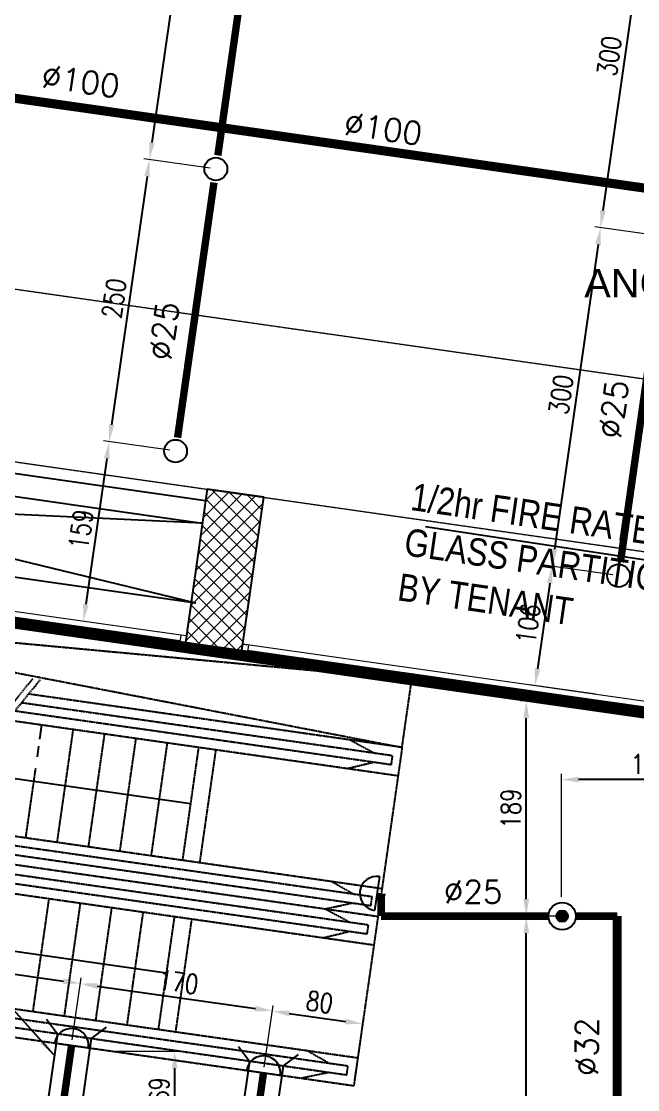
# Model space of a CAD drawing. Header units: inches. Extents: x 1355305 to 1448369, y 326920 to 386626.
# Drawn here: x 1386167 to 1391571, y 356583 to 365953 of the extents above; entities that cross this region are included whole.
import ezdxf
from ezdxf.enums import TextEntityAlignment as Align

# ---------------------------------------------------------------- set-up
doc = ezdxf.new("R2010")
doc.units = ezdxf.units.IN
doc.header["$MEASUREMENT"] = 0
for name, pattern in [('DASHED', [19.05, 12.7, -6.35]), ('DASHED2', [9.525, 6.35, -3.175]), ('HIDDEN', [9.525, 6.35, -3.175]), ('PHANTOM21', [1.25, 0.625, -0.125, 0.125, -0.125, 0.125, -0.125])]:
    doc.linetypes.add(name, pattern=pattern)
for name, color, linetype, lineweight in [('A-DOOR', 10, 'Continuous', 15), ('A-GLASS', 4, 'Continuous', 5), ('A-HATCH CONCRETE', 254, 'Continuous', 5), ('A-LEASING LINE', 7, 'DASHED2', 9), ('escape route', 8, 'HIDDEN', 15)]:
    doc.layers.add(name, color=color, linetype=linetype, lineweight=lineweight)
for name, color, linetype in [('DIM2', 222, 'Continuous'), ('FFNEW', 252, 'Continuous'), ('FIRE MAIN PIPE', 7, 'Continuous'), ('FP-PIPE', 4, 'Continuous'), ('P-FIRE-HOSE', 8, 'PHANTOM21'), ('P-FIRE-SPR', 6, 'Continuous'), ('P-FIRE-TXT', 181, 'Continuous'), ('S-COL', 210, 'Continuous'), ('SHAFT', 7, 'Continuous'), ('SLEEVE', 2, 'Continuous'), ('SPR..', 3, 'Continuous'), ('stair', 1, 'Continuous'), ('STEEL', 5, 'Continuous'), ('TAXT', 3, 'Continuous'), ('TEXT', 181, 'Continuous')]:
    doc.layers.add(name, color=color, linetype=linetype)
doc.styles.add('ARIAL', font='ARIALN.TTF')
doc.styles.add('MECH', font='romans.shx')
doc.styles.add('ROMANS', font='romans__.ttf', dxfattribs={"width": 0.8})
doc.styles.add('style1', font='arial.ttf')
doc.dimstyles.new('GRAND CINEMA', dxfattribs={"dimtxt": 180, "dimasz": 150, "dimexe": 0.18, "dimexo": 0.06, "dimgap": 100, "dimtad": 1, "dimdec": 0, "dimlfac": 0.1, "dimzin": 1, "dimdsep": 46, "dimtxsty": 'MECH', "dimcen": 0.09, "dimdle": 0.2, "dimclrd": 222, "dimclre": 222, "dimclrt": 3, "dimadec": 0, "dimazin": 0, "dimtfac": 1, "dimtdec": 0, "dimtix": 1, "dimtmove": 2, "dimatfit": 3, "dimfxl": 1, "dimtolj": 1, "dimtzin": 0, "dimlwd": -1, "dimarcsym": 0})

# ---------------------------------------------------------------- blocks, each defined once
blk = doc.blocks.new('SEDRGFE')
at = {"layer": 'A-HATCH CONCRETE'}
h = blk.add_hatch(dxfattribs=at)
h.set_pattern_fill('ANSI37', color=250, scale=750)
h.set_pattern_definition([(45, (1341716.94, 266100.535), (-66.29126, 66.29126), []), (135, (1341716.94, 266100.535), (-66.29126, -66.29126), [])])
h.paths.add_polyline_path([(1367339, 695491.2), (1367833.4, 695420.7), (1368031.2, 696806.6), (1367536.8, 696877.2)])
at = {"color": 250, "linetype": 'Continuous', "ltscale": 100}
blk.add_lwpolyline([(1389809.8, 674587.6), (1389809.8, 680290.5), (1389609.8, 680287.6), (1388060.2, 680287.6), (1388060.2, 686287.6), (1384199.6, 686287.6), (1384199.6, 693088.7), (1385203, 692941.6), (1385236.3, 693138.9), (1385780.3, 696950.3), (1386823.1, 704255.8), (1386865.5, 704552.8), (1351200.3, 709613.1), (1350433.7, 697904.1), (1372210.6, 694796), (1372208.8, 688237.4), (1371310.5, 688237.4), (1371310.5, 688037.6), (1371310.5, 684787.6), (1363260.4, 684787.6), (1363260.4, 684587.6), (1363260.4, 674587.6), (1389809.8, 674587.6)], dxfattribs=at)
at = {"layer": 'A-GLASS', "color": 250}
for p, q in [((1367303.6, 695597.2), (1360175.6, 696614.6)), ((1367289.5, 695498.3), (1360161.5, 696515.7)), ((1367296.6, 695547.9), (1360218.1, 696558)), ((1372310.6, 694882.6), (1367847.5, 695519.6)), ((1372210.6, 694846.4), (1367890, 695463)), ((1372310.6, 694781.8), (1367833.4, 695420.8))]:
    blk.add_line(p, q, dxfattribs=at)
for points in [[(1367303.6, 695597.2), (1367289.5, 695498.2), (1367339, 695491.2), (1367353.1, 695590.2)], [(1367897, 695512.5), (1367882.9, 695413.5), (1367833.4, 695420.6), (1367847.5, 695519.6)]]:
    blk.add_lwpolyline(points, close=True, dxfattribs=at)
at = {"layer": 'escape route', "color": 250, "ltscale": 0.5}
for p, q in [((1351543.1, 700675), (1385419.8, 695840)), ((1352815.9, 698978.1), (1381474.6, 694887.8))]:
    blk.add_line(p, q, dxfattribs=at)
at = {"layer": 'S-COL', "color": 250}
blk.add_lwpolyline([(1367339, 695491.2), (1367833.4, 695420.7), (1368031.2, 696806.6), (1367536.8, 696877.2)], close=True, dxfattribs=at)
at = {"layer": 'SHAFT', "color": 250, "ltscale": 0.5}
for p, q in [((1360316.9, 697604.5), (1367432.6, 695881.8)), ((1367493.2, 696580.3), (1360110.2, 696926.9))]:
    blk.add_line(p, q, dxfattribs=at)
for points in [[(1360345.2, 697802.5), (1367521.5, 696778.3)], [(1360316.9, 697604.5), (1367493.2, 696580.3)], [(1360110.2, 696926.9), (1367436, 695881.4)]]:
    blk.add_lwpolyline(points, dxfattribs=at)
at = {"layer": 'TAXT', "color": 250, "ltscale": 100}
blk.add_line((1369450.3, 696550.7), (1371775.8, 696199.2), dxfattribs=at)
at = {"layer": 'TAXT', "color": 250, "ltscale": 100, "insert": (1369345.2, 696933.9), "char_height": 240, "width": 2569.664, "attachment_point": 1, "rotation": 351.74834, "style": 'ARIAL'}
blk.add_mtext('1/2hr FIRE RATED GLASS PARTITION\\PBY TENANT', dxfattribs=at)
at = {"layer": 'TEXT', "color": 250, "ltscale": 0.5, "style": 'style1'}
blk.add_text('ANCHOR ', height=250, dxfattribs=at).set_placement((1370842.2, 698560.3))
blk = doc.blocks.new('SWGDCSTHYTD')
at = {"layer": 'A-HATCH CONCRETE'}
h = blk.add_hatch(dxfattribs=at)
h.set_pattern_fill('ANSI37', color=254, scale=750)
h.set_pattern_definition([(45, (1361977.67, -12529.21), (-66.29126, 66.29126), []), (135, (1361977.67, -12529.21), (-66.29126, -66.29126), [])])
h.paths.add_polyline_path([(1388094.1, 416791), (1387599.7, 416861.6), (1387599.7, 416861.5), (1388094.1, 416790.9)])
at = {"color": 254, "linetype": 'Continuous', "ltscale": 100}
blk.add_lwpolyline([(1410070.6, 395957.8), (1410070.6, 401660.7), (1409870.6, 401657.8), (1408321, 401657.8), (1408321, 407657.8), (1404460.3, 407657.8), (1404460.3, 414459), (1405463.7, 414311.9), (1405497, 414509.2), (1406041, 418320.5), (1407083.9, 425626.1), (1407126.2, 425923.1), (1371461, 430983.4), (1370694.5, 419274.3), (1392471.3, 416166.3), (1392469.5, 409607.7), (1391571.2, 409607.7), (1391571.2, 409407.8), (1391571.2, 406157.8), (1383521.2, 406157.8), (1383521.2, 405957.8), (1383521.2, 395957.8), (1410070.6, 395957.8)], dxfattribs=at)
at = {"layer": 'A-GLASS', "color": 254}
for p, q in [((1387550.2, 416868.6), (1380422.2, 417885.9)), ((1392471.3, 416166.3), (1388094.1, 416791))]:
    blk.add_line(p, q, dxfattribs=at)
for points in [[(1387550.2, 416868.6), (1387550.2, 416868.5), (1387599.7, 416861.4), (1387599.7, 416861.6)], [(1388143.6, 416783.9), (1388143.6, 416783.8), (1388094.1, 416790.9), (1388094.1, 416791)]]:
    blk.add_lwpolyline(points, dxfattribs=at)
at = {"layer": 'S-COL', "color": 254, "linetype": 'ByBlock'}
blk.add_lwpolyline([(1387599.7, 416861.6), (1387599.7, 416861.5), (1388094.1, 416790.9), (1388094.1, 416791)], dxfattribs=at)
at = {"layer": 'SHAFT', "color": 254, "linetype": 'HIDDEN', "ltscale": 0.5}
for p, q in [((1377562.3, 418293.7), (1389505.6, 415983.3)), ((1389590.2, 416575.9), (1377477.5, 417700))]:
    blk.add_line(p, q, dxfattribs=at)
at = {"layer": 'stair', "color": 254}
for p, q in [((1380024.7, 416578.9), (1387650, 415490.5)), ((1379812.7, 415093.9), (1387438, 414005.6))]:
    blk.add_line(p, q, dxfattribs=at)
at = {"layer": 'stair', "color": 254, "linetype": 'HIDDEN'}
for points in [[(1383834.4, 413578.6), (1384455.1, 414345.8), (1384625.9, 414207.6), (1384445.5, 414798), (1384672.4, 414614.4), (1385536.6, 415682.5), (1385707.4, 415544.3), (1385527, 416134.7), (1385753.9, 415951.1), (1386269, 416587.8)], [(1383897.9, 413567.1), (1384457, 414258.2), (1384694.4, 414066.1), (1384514, 414656.5), (1384674.3, 414526.7), (1385538.5, 415594.9), (1385775.8, 415402.8), (1385595.4, 415993.2), (1385755.8, 415863.5), (1386335.9, 416580.5)]]:
    blk.add_lwpolyline(points, dxfattribs=at)
at = {"layer": 'STEEL', "color": 254, "linetype": 'HIDDEN', "ltscale": 0.5}
for p, q in [((1389505.6, 415983.3), (1389590.4, 416577.3)), ((1389505.6, 415983.3), (1386230.9, 416450.7)), ((1389419.9, 415909.7), (1386168.6, 416373.7)), ((1386047.7, 416224.3), (1389470.3, 415735.8)), ((1389408.6, 415830.5), (1386110, 416301.3)), ((1386620, 416142.6), (1386478.7, 415152.7)), ((1386895.1, 416103.3), (1386753.8, 415113.4)), ((1387170.3, 416064.1), (1387029, 415074.1)), ((1389260.5, 415932.4), (1389043.4, 416049.3)), ((1387445.5, 416024.8), (1387304.2, 415034.8)), ((1387720.6, 415985.5), (1387579.3, 414995.6)), ((1387871.5, 415964), (1387730.2, 414974)), ((1389505.6, 415983.3), (1389293.7, 414498.3)), ((1389026.3, 415799.2), (1389251.4, 415852.9)), ((1389419.9, 415909.7), (1389408.6, 415830.5)), ((1386290.3, 415799.8), (1386203.5, 415191.9)), ((1385315.1, 415318.7), (1389329, 414745.8)), ((1389243.2, 414672.2), (1385252.8, 415241.8)), ((1389231.9, 414593), (1385194.2, 415169.3)), ((1389207.9, 414424.7), (1385069.6, 415015.4)), ((1389293.7, 414498.3), (1385131.9, 415092.3)), ((1389293.7, 414498.3), (1385131.9, 415092.3)), ((1389196.6, 414345.5), (1385011, 414942.9)), ((1384948.7, 414865.9), (1389258.4, 414250.9)), ((1388885, 414809.2), (1389086.1, 414694.6)), ((1386408, 414657.7), (1386266.7, 413667.7)), ((1389231.9, 414593), (1389243.2, 414672.2)), ((1386683.2, 414618.4), (1386541.9, 413628.4)), ((1386958.3, 414579.1), (1386817.1, 413589.2)), ((1387233.5, 414539.8), (1387092.2, 413549.9)), ((1389072.6, 414615.8), (1388831.5, 414564.3)), ((1389048.5, 414447.5), (1388831.5, 414564.3)), ((1387508.7, 414500.6), (1387367.4, 413510.6)), ((1387659.6, 414479), (1387518.3, 413489.1)), ((1389293.7, 414498.3), (1389081.7, 413013.4)), ((1388814.3, 414314.2), (1389039.5, 414368)), ((1389207.9, 414424.7), (1389196.6, 414345.5)), ((1389031.3, 413187.3), (1384153.8, 413883.4)), ((1384216.1, 413960.4), (1389117.1, 413260.9)), ((1389020, 413108.1), (1384095.2, 413811)), ((1389081.7, 413013.4), (1384032.9, 413734)), ((1388673.1, 413324.3), (1388874.2, 413209.7)), ((1388860.6, 413130.8), (1388619.6, 413079.4)), ((1389020, 413108.1), (1389031.3, 413187.3))]:
    blk.add_line(p, q, dxfattribs=at)
at = {"layer": 'STEEL', "color": 254, "linetype": 'DASHED', "ltscale": 10}
blk.add_line((1386344.8, 416181.9), (1386304.5, 415899.9), dxfattribs=at)
blk = doc.blocks.new('PENDENT SPR')
at = {"layer": 'P-FIRE-SPR'}
blk.add_circle((0, 0), 0.1, dxfattribs=at)
blk = doc.blocks.new('SIDEWALL')
at = {"layer": 'P-FIRE-SPR', "color": 252}
for p, q in [((0.15, 0), (-0.15, 0)), ((0, 0), (0, -0.075))]:
    blk.add_line(p, q, dxfattribs=at)
blk.add_arc((0, 0), 0.15, 0, 180, dxfattribs=at)
blk = doc.blocks.new('*D1159')
at = {"layer": 'Defpoints', "color": 0, "transparency": 16777216}
for p in [(15038.2, -6296.4), (14032.6, -9183.2), (14614.4, -9266.2)]:
    blk.add_point(p, dxfattribs=at)
at = {"layer": 'DIM2', "color": 222, "lineweight": -2, "transparency": 16777216}
for p, q in [((14988.7, -6289.4), (14406.9, -6206.3)), ((14564.9, -9259.2), (13983.1, -9176.1))]:
    blk.add_line(p, q, dxfattribs=at)
at = {"layer": 'DIM2', "color": 222, "transparency": 16777216}
blk.add_line((14435.2, -6361.9), (14053.8, -9034.7), dxfattribs=at)
for points in [[(14410.5, -6358.4), (14460, -6365.4), (14456.4, -6213.4)], [(14029, -9031.2), (14078.5, -9038.2), (14032.6, -9183.2)]]:
    blk.add_solid(points, dxfattribs=at)
at = {"layer": 'DIM2', "color": 3, "transparency": 16777216, "insert": (14056.4, -7049.8), "char_height": 170, "attachment_point": 5, "rotation": 81.87733, "style": 'ROMANS'}
blk.add_mtext('\\A1;300', dxfattribs=at)
blk = doc.blocks.new('*D1160')
at = {"layer": 'Defpoints', "color": 0, "transparency": 16777216}
for p in [(14614.4, -9266.2), (13679.2, -11658), (14261.1, -11741.1)]:
    blk.add_point(p, dxfattribs=at)
at = {"layer": 'DIM2', "color": 222, "lineweight": -2, "transparency": 16777216}
for p, q in [((14564.9, -9259.2), (13982.9, -9176.1)), ((14211.6, -11734), (13629.7, -11650.9))]:
    blk.add_line(p, q, dxfattribs=at)
at = {"layer": 'DIM2', "color": 222, "transparency": 16777216}
blk.add_line((14011.2, -9331.7), (13700.4, -11509.5), dxfattribs=at)
for points in [[(13986.4, -9328.1), (14035.9, -9335.2), (14032.4, -9183.2)], [(13675.6, -11506), (13725.1, -11513), (13679.2, -11658)]]:
    blk.add_solid(points, dxfattribs=at)
at = {"layer": 'DIM2', "color": 3, "transparency": 16777216, "insert": (13721.4, -10401.4), "char_height": 170, "attachment_point": 5, "rotation": 81.87733, "style": 'ROMANS'}
blk.add_mtext('\\A1;250', dxfattribs=at)
blk = doc.blocks.new('*D1163')
at = {"layer": 'Defpoints', "color": 0, "transparency": 16777216}
for p in [(18993.4, -6893.8), (17987.7, -9780.3), (18569.5, -9863.3)]:
    blk.add_point(p, dxfattribs=at)
at = {"layer": 'DIM2', "color": 222, "lineweight": -2, "transparency": 16777216}
for p, q in [((18943.9, -6886.7), (18362.1, -6803.7)), ((18520.1, -9856.2), (17938.2, -9773.2))]:
    blk.add_line(p, q, dxfattribs=at)
at = {"layer": 'DIM2', "color": 222, "transparency": 16777216}
blk.add_line((18390.4, -6959.3), (18008.9, -9631.8), dxfattribs=at)
for points in [[(18365.6, -6955.7), (18415.1, -6962.8), (18411.6, -6810.8)], [(17984.2, -9628.2), (18033.7, -9635.3), (17987.7, -9780.3)]]:
    blk.add_solid(points, dxfattribs=at)
at = {"layer": 'DIM2', "color": 3, "transparency": 16777216, "insert": (18065.2, -8276.3), "char_height": 170, "attachment_point": 5, "rotation": 81.87733, "style": 'ROMANS'}
blk.add_mtext('\\A1;300', dxfattribs=at)
blk = doc.blocks.new('*D1164')
at = {"layer": 'Defpoints', "color": 0, "transparency": 16777216}
for p in [(18569.5, -9863.3), (17563.7, -12750.3), (18145.6, -12833.4)]:
    blk.add_point(p, dxfattribs=at)
at = {"layer": 'DIM2', "color": 222, "lineweight": -2, "transparency": 16777216}
for p, q in [((18520.1, -9856.2), (17938.1, -9773.2)), ((18096.1, -12826.3), (17514.2, -12743.3))]:
    blk.add_line(p, q, dxfattribs=at)
at = {"layer": 'DIM2', "color": 222, "transparency": 16777216}
blk.add_line((17966.4, -9928.7), (17584.9, -12601.8), dxfattribs=at)
for points in [[(17941.6, -9925.2), (17991.1, -9932.3), (17987.6, -9780.2)], [(17560.1, -12598.3), (17609.6, -12605.4), (17563.7, -12750.3)]]:
    blk.add_solid(points, dxfattribs=at)
at = {"layer": 'DIM2', "color": 3, "transparency": 16777216, "insert": (17641.2, -11246.1), "char_height": 170, "attachment_point": 5, "rotation": 81.87733, "style": 'ROMANS'}
blk.add_mtext('\\A1;300', dxfattribs=at)
blk = doc.blocks.new('*D1165')
at = {"layer": 'Defpoints', "color": 0, "transparency": 16777216}
for p in [(18145.6, -12833.4), (17413.9, -13798.2), (17996.1, -13881.2)]:
    blk.add_point(p, dxfattribs=at)
at = {"layer": 'DIM2', "color": 222, "lineweight": -2, "transparency": 16777216}
for p, q in [((18096.1, -12826.3), (17514, -12743.3)), ((17946.6, -13874.2), (17364.4, -13791.1))]:
    blk.add_line(p, q, dxfattribs=at)
at = {"layer": 'DIM2', "color": 222, "transparency": 16777216}
blk.add_line((17542.3, -12898.8), (17435.1, -13649.7), dxfattribs=at)
for points in [[(17517.5, -12895.3), (17567, -12902.3), (17563.5, -12750.3)], [(17410.4, -13646.1), (17459.9, -13653.2), (17413.9, -13798.2)]]:
    blk.add_solid(points, dxfattribs=at)
at = {"layer": 'DIM2', "color": 3, "transparency": 16777216, "insert": (17354.3, -13255.1), "char_height": 170, "attachment_point": 5, "rotation": 81.87775, "style": 'ROMANS'}
blk.add_mtext('\\A1;106', dxfattribs=at)
blk = doc.blocks.new('*D1176')
at = {"layer": 'Defpoints', "color": 0, "transparency": 16777216}
for p in [(13679.2, -11658), (13453.7, -13232.9), (13453.7, -13232.9)]:
    blk.add_point(p, dxfattribs=at)
at = {"layer": 'DIM2', "color": 222, "lineweight": -2, "transparency": 16777216}
for p, q in [((13728.7, -11665.1), (13728.7, -11665.1)), ((13503.2, -13240), (13503.2, -13240))]:
    blk.add_line(p, q, dxfattribs=at)
at = {"layer": 'DIM2', "color": 222, "transparency": 16777216}
blk.add_line((13657.9, -11806.5), (13475, -13084.5), dxfattribs=at)
for points in [[(13633.2, -11802.9), (13682.7, -11810), (13679.2, -11658)], [(13450.2, -13080.9), (13499.7, -13088), (13453.7, -13232.9)]]:
    blk.add_solid(points, dxfattribs=at)
at = {"layer": 'DIM2', "color": 3, "transparency": 16777216, "insert": (13432, -12426.2), "char_height": 170, "attachment_point": 5, "rotation": 81.85342, "style": 'ROMANS'}
blk.add_mtext('\\A1;159', dxfattribs=at)
blk = doc.blocks.new('*D1219')
at = {"layer": 'Defpoints', "color": 0, "transparency": 16777216}
for p in [(13426.6, -16411.8), (11666, -16715.3), (13349, -16955.5)]:
    blk.add_point(p, dxfattribs=at)
at = {"layer": 'DIM2', "color": 252, "lineweight": -2, "transparency": 16777216}
for p, q in [((11673.1, -16665.8), (11750.7, -16122.1)), ((13356, -16906), (13433.6, -16362.3))]:
    blk.add_line(p, q, dxfattribs=at)
at = {"layer": 'DIM2', "color": 252, "transparency": 16777216}
blk.add_line((11892.1, -16192.8), (13278.1, -16390.6), dxfattribs=at)
for points in [[(11895.7, -16168), (11888.6, -16217.5), (11743.6, -16171.6)], [(13281.6, -16365.8), (13274.6, -16415.3), (13426.6, -16411.8)]]:
    blk.add_solid(points, dxfattribs=at)
at = {"layer": 'DIM2', "color": 252, "transparency": 16777216, "insert": (12604.3, -16157.3), "char_height": 170, "attachment_point": 5, "rotation": 351.87728, "style": 'ROMANS'}
blk.add_mtext('\\A1;170', dxfattribs=at)
blk = doc.blocks.new('*D1220')
at = {"layer": 'Defpoints', "color": 0, "transparency": 16777216}
for p in [(15109.5, -16652), (13349, -16955.5), (15032.2, -17193.7)]:
    blk.add_point(p, dxfattribs=at)
at = {"layer": 'DIM2', "color": 252, "lineweight": -2, "transparency": 16777216}
for p, q in [((13356, -16906), (13433.6, -16362.3)), ((15039.3, -17144.2), (15116.6, -16602.5))]:
    blk.add_line(p, q, dxfattribs=at)
at = {"layer": 'DIM2', "color": 252, "transparency": 16777216}
blk.add_line((13575.1, -16433), (14961, -16630.8), dxfattribs=at)
for points in [[(13578.6, -16408.2), (13571.5, -16457.7), (13426.6, -16411.8)], [(14964.6, -16606), (14957.5, -16655.5), (15109.5, -16652)]]:
    blk.add_solid(points, dxfattribs=at)
at = {"layer": 'DIM2', "color": 252, "transparency": 16777216, "insert": (14287.2, -16397.5), "char_height": 170, "attachment_point": 5, "rotation": 351.87728, "style": 'ROMANS'}
blk.add_mtext('\\A1;170', dxfattribs=at)
blk = doc.blocks.new('*D1221')
at = {"layer": 'Defpoints', "color": 0, "transparency": 16777216}
for p in [(15901.5, -16765), (15032.2, -17193.7), (15824.2, -17306.7)]:
    blk.add_point(p, dxfattribs=at)
at = {"layer": 'DIM2', "color": 252, "lineweight": -2, "transparency": 16777216}
for p, q in [((15039.3, -17144.2), (15116.6, -16602.5)), ((15831.2, -17257.2), (15908.5, -16715.5))]:
    blk.add_line(p, q, dxfattribs=at)
at = {"layer": 'DIM2', "color": 252, "transparency": 16777216}
blk.add_line((15258, -16673.2), (15753, -16743.8), dxfattribs=at)
for points in [[(15261.5, -16648.4), (15254.5, -16697.9), (15109.5, -16652)], [(15756.5, -16719.1), (15749.5, -16768.6), (15901.5, -16765)]]:
    blk.add_solid(points, dxfattribs=at)
at = {"layer": 'DIM2', "color": 252, "transparency": 16777216, "insert": (15524.7, -16574.1), "char_height": 170, "attachment_point": 5, "rotation": 351.87728, "style": 'ROMANS'}
blk.add_mtext('\\A1;80', dxfattribs=at)
blk = doc.blocks.new('*D1276')
at = {"layer": 'Defpoints', "color": 0, "transparency": 16777216}
for p in [(17337.1, -15819.9), (17531, -15819.9), (17337.1, -19597.9)]:
    blk.add_point(p, dxfattribs=at)
at = {"layer": 'DIM2', "color": 252, "lineweight": -2, "transparency": 16777216}
blk.add_line((17481, -15819.9), (17287.1, -15819.9), dxfattribs=at)
at = {"layer": 'DIM2', "color": 252, "transparency": 16777216}
blk.add_line((17337.1, -19447.9), (17337.1, -15969.9), dxfattribs=at)
for points in [[(17312.1, -15969.9), (17362.1, -15969.9), (17337.1, -15819.9)], [(17312.1, -19447.9), (17362.1, -19447.9), (17337.1, -19597.9)]]:
    blk.add_solid(points, dxfattribs=at)
at = {"layer": 'DIM2', "color": 252, "transparency": 16777216, "insert": (17201.3, -17708.9), "char_height": 170, "attachment_point": 5, "rotation": 90, "style": 'ROMANS'}
blk.add_mtext('\\A1;378', dxfattribs=at)
blk = doc.blocks.new('*D1277')
at = {"layer": 'Defpoints', "color": 0, "transparency": 16777216}
for p in [(17646.1, -14622.7), (19213.4, -14717), (17646.1, -15699.9)]:
    blk.add_point(p, dxfattribs=at)
at = {"layer": 'DIM2', "color": 252, "lineweight": -2, "transparency": 16777216}
for p, q in [((17646.1, -15649.9), (17646.1, -14572.7)), ((19213.4, -14667), (19213.4, -14572.7))]:
    blk.add_line(p, q, dxfattribs=at)
at = {"layer": 'DIM2', "color": 252, "transparency": 16777216}
blk.add_line((19063.4, -14622.7), (17796.1, -14622.7), dxfattribs=at)
for points in [[(17796.1, -14597.7), (17796.1, -14647.7), (17646.1, -14622.7)], [(19063.4, -14597.7), (19063.4, -14647.7), (19213.4, -14622.7)]]:
    blk.add_solid(points, dxfattribs=at)
at = {"layer": 'DIM2', "color": 252, "transparency": 16777216, "insert": (18429.8, -14486.9), "char_height": 170, "attachment_point": 5, "style": 'ROMANS'}
blk.add_mtext('\\A1;157', dxfattribs=at)
blk = doc.blocks.new('*D1305')
at = {"layer": 'Defpoints', "color": 0, "transparency": 16777216}
for p in [(13690.9, -17004.4), (14253.4, -17004.4), (13695.6, -17691.3)]:
    blk.add_point(p, dxfattribs=at)
at = {"layer": 'DIM2', "color": 252, "lineweight": -2, "transparency": 16777216}
for p, q in [((13740.9, -17004.4), (14303.4, -17004.4)), ((13745.6, -17691.3), (14303.4, -17691.3))]:
    blk.add_line(p, q, dxfattribs=at)
at = {"layer": 'DIM2', "color": 252, "transparency": 16777216}
blk.add_line((14253.4, -17541.3), (14253.4, -17154.4), dxfattribs=at)
for points in [[(14228.4, -17154.4), (14278.4, -17154.4), (14253.4, -17004.4)], [(14228.4, -17541.3), (14278.4, -17541.3), (14253.4, -17691.3)]]:
    blk.add_solid(points, dxfattribs=at)
at = {"layer": 'DIM2', "color": 252, "transparency": 16777216, "insert": (14117.6, -17347.8), "char_height": 170, "attachment_point": 5, "rotation": 90, "style": 'ROMANS'}
blk.add_mtext('\\A1;69', dxfattribs=at)
blk = doc.blocks.new('*D1311')
at = {"layer": 'Defpoints', "color": 0, "transparency": 16777216}
for p in [(17337.1, -13932), (17644.5, -13932), (17651, -15819.9)]:
    blk.add_point(p, dxfattribs=at)
at = {"layer": 'DIM2', "color": 252, "lineweight": -2, "transparency": 16777216}
for p, q in [((17594.5, -13932), (17287.1, -13932)), ((17601, -15819.9), (17287.1, -15819.9))]:
    blk.add_line(p, q, dxfattribs=at)
at = {"layer": 'DIM2', "color": 252, "transparency": 16777216}
blk.add_line((17337.1, -15669.9), (17337.1, -14082), dxfattribs=at)
for points in [[(17312.1, -14082), (17362.1, -14082), (17337.1, -13932)], [(17312.1, -15669.9), (17362.1, -15669.9), (17337.1, -15819.9)]]:
    blk.add_solid(points, dxfattribs=at)
at = {"layer": 'DIM2', "color": 252, "transparency": 16777216, "insert": (17201.3, -14875.9), "char_height": 170, "attachment_point": 5, "rotation": 90, "style": 'ROMANS'}
blk.add_mtext('\\A1;189', dxfattribs=at)
blk = doc.blocks.new('A$C464F776F')
at = {"layer": 'SLEEVE', "color": 252}
for points in [[(163.7, 1142), (260.3, 1013.2), (128.8, 96.5), (0, 0)], [(685.2, 1071.3), (555.8, 970.8), (424.9, 58.2), (521.5, -70.7)]]:
    blk.add_lwpolyline(points, dxfattribs=at)
blk = doc.blocks.new('A$C6DC347C1')
at = {"layer": 'SPR..'}
h = blk.add_hatch(color=252, dxfattribs=at)
h.dxf.hatch_style = 1
edge = h.paths.add_edge_path()
edge.add_arc((17651, -15819.9), 50.6, 0, 360)
at = {"layer": 'A-LEASING LINE', "color": 6, "const_width": 100}
blk.add_lwpolyline([(-1797, 660.5), (-2564.1, -11048.5), (19312.7, -14170.9), (19312.7, -20715.1), (18412.6, -20714.9), (18412.6, -24265), (10362.6, -24265), (10362.6, -34365), (36712, -34365), (36712, -28765), (34962.4, -28765), (34962.4, -22740), (31101.7, -22740), (31101.7, -15751.8), (32125.3, -15898.6), (33276.1, -7757.8), (33283.8, -7758.8), (33770.9, -4393.3), (-1797, 660.5)], dxfattribs=at)
at = {"layer": 'FIRE MAIN PIPE', "color": 6, "const_width": 80}
blk.add_lwpolyline([(32487.7, -13334.5), (31047.8, -13126.9), (31311.4, -11280.4), (-479.9, -6743)], dxfattribs=at)
at = {"layer": 'FIRE MAIN PIPE', "color": 252, "const_width": 80}
blk.add_lwpolyline([(18134.6, -15819.9), (18134.6, -19911.2)], dxfattribs=at)
at = {"layer": 'FP-PIPE', "color": 4, "const_width": 65}
for points in [[(15021.6, -6415.3), (14631.9, -9147.6)], [(14598, -9385.2), (14278.9, -11622.5)], [(18552.6, -9982.5), (18162.6, -12714.7)]]:
    blk.add_lwpolyline(points, dxfattribs=at)
at = {"layer": 'FP-PIPE', "color": 252, "const_width": 65}
for points in [[(16064.1, -15625.9), (16064.1, -15819.9)], [(4934.3, -15754.7), (4853.7, -16318.8), (14951.5, -17760.1), (15032, -17195.9)], [(16064.1, -15819.9), (17531, -15819.9)], [(18134.6, -15819.9), (17771, -15819.9)], [(13349, -16955.6), (13268.5, -17519.9)]]:
    blk.add_lwpolyline(points, dxfattribs=at)
at = {"layer": 'SPR..', "color": 252}
for radius in [120, 50.6]:
    blk.add_circle((17651, -15819.9), radius, dxfattribs=at)
at = {"layer": 'A-DOOR', "color": 252, "linetype": 'Continuous', "ltscale": 100}
for p in [(12966.8, -17864.2), (14649.8, -18104.4)]:
    blk.add_blockref('A$C464F776F', p, dxfattribs=at)
at = {"layer": 'P-FIRE-HOSE', "color": 252, "xscale": 1000, "yscale": 1000, "zscale": 1000}
for p, rotation in [((16027, -15620.6), 81.87728345265559), ((13349, -16955.6), 351.8772834526556), ((13349, -16955.6), 351.8772834526556), ((15032, -17195.8), 351.8772834526556), ((15032, -17195.8), 351.8772834526556)]:
    blk.add_blockref('SIDEWALL', p, dxfattribs=dict(at, rotation=rotation))
at = {"layer": 'SPR..', "xscale": 999.9999999999997, "yscale": 999.9999999999997, "zscale": 999.9999999999997, "rotation": 351.4113288098228}
for p in [(14614.4, -9266.3), (14261.2, -11741.1), (18145.7, -12833.5)]:
    blk.add_blockref('PENDENT SPR', p, dxfattribs=at)
at = {"layer": 'P-FIRE-TXT', "style": 'MECH'}
for s, rotation, p in [('%%C100', 351.87733, (13430.1, -8496)), ('%%C100', 351.87733, (16082.3, -8911.9)), ('%%C25', 81.87733, (14159.5, -10687)), ('%%C25', 81.87733, (18101.2, -11373.3))]:
    blk.add_text(s, height=200, rotation=rotation, dxfattribs=at).set_placement(p, align=Align.MIDDLE_CENTER)
at = {"layer": 'P-FIRE-TXT', "color": 252, "style": 'MECH'}
for s, rotation, p in [('%%C25', 359.99989, (16870.9, -15606.9)), ('%%C32', 89.99989, (17867, -16966.9))]:
    blk.add_text(s, height=200, rotation=rotation, dxfattribs=at).set_placement(p, align=Align.MIDDLE_CENTER)
at = {"layer": 'DIM2'}
dim = blk.add_linear_dim(base=(14032.6, -9183.2), p1=(15038.2, -6296.4), p2=(14614.4, -9266.2), angle=261.87733, dimstyle='GRAND CINEMA', override={"dimtxt": 170, "dimexe": 50, "dimexo": 50, "dimgap": 50, "dimtxsty": 'ROMANS', "dimfxl": 6000}, dxfattribs=at)
dim.commit()
dim.dimension.update_dxf_attribs({"geometry": '*D1159', "text_midpoint": (14056.4, -7049.8), "dimtype": 161})
for p1, p2, distance, picture, middle in [((18993.4, -6893.8), (18569.5, -9863.3), -587.7, '*D1163', (18065.2, -8276.3)), ((14614.4, -9266.2), (14261.1, -11741.1), -587.9, '*D1160', (13721.4, -10401.4)), ((18569.5, -9863.3), (18145.6, -12833.4), -587.9, '*D1164', (17641.2, -11246.1)), ((13679.2, -11658), (13453.7, -13232.9), 0, '*D1176', (13432, -12426.2)), ((18145.6, -12833.4), (17996.1, -13881.2), -588.1, '*D1165', (17354.3, -13255.1))]:
    dim = blk.add_aligned_dim(p1=p1, p2=p2, distance=distance, dimstyle='GRAND CINEMA', override={"dimtxt": 170, "dimexe": 50, "dimexo": 50, "dimgap": 50, "dimtxsty": 'ROMANS', "dimfxl": 6000}, dxfattribs=at)
    dim.commit()
    dim.dimension.update_dxf_attribs({"geometry": picture, "text_midpoint": middle})
at = {"layer": 'DIM2', "color": 252}
for base, p1, p2, angle, picture, middle in [((17337.1, -13932), (17651, -15819.9), (17644.5, -13932), 90, '*D1311', (17201.3, -14875.9)), ((17337.1, -15819.9), (17337.1, -19597.9), (17531, -15819.9), 90, '*D1276', (17201.3, -17708.9)), ((13426.6, -16411.8), (11666, -16715.3), (13349, -16955.5), 171.87728, '*D1219', (12604.3, -16157.3)), ((15109.5, -16652), (13349, -16955.5), (15032.2, -17193.7), 171.87728, '*D1220', (14287.2, -16397.5)), ((15901.5, -16765), (15032.2, -17193.7), (15824.2, -17306.7), 171.87728, '*D1221', (15524.7, -16574.1)), ((14253.4, -17004.4), (13695.6, -17691.3), (13690.9, -17004.4), 90, '*D1305', (14117.6, -17347.8))]:
    dim = blk.add_linear_dim(base=base, p1=p1, p2=p2, angle=angle, dimstyle='GRAND CINEMA', override={"dimtxt": 170, "dimexe": 50, "dimexo": 50, "dimgap": 50, "dimtxsty": 'ROMANS', "dimclrd": 252, "dimclre": 252, "dimclrt": 252, "dimfxl": 6000}, dxfattribs=at)
    dim.commit()
    dim.dimension.update_dxf_attribs({"geometry": picture, "text_midpoint": middle})
dim = blk.add_linear_dim(base=(17646.1, -14622.7), p1=(19213.4, -14717), p2=(17646.1, -15699.9), dimstyle='GRAND CINEMA', override={"dimtxt": 170, "dimexe": 50, "dimexo": 50, "dimgap": 50, "dimtxsty": 'ROMANS', "dimclrd": 252, "dimclre": 252, "dimclrt": 252, "dimfxl": 6000}, dxfattribs=at)
dim.commit()
dim.dimension.update_dxf_attribs({"geometry": '*D1277', "text_midpoint": (18429.8, -14486.9)})
blk.add_leader([(13192.4, -17035), (11386.5, -15025.8), (8563.5, -15025.8)], dimstyle='GRAND CINEMA', override={"dimtxt": 170, "dimexe": 50, "dimexo": 50, "dimgap": 50, "dimtxsty": 'ROMANS', "dimclrd": 252, "dimclre": 252, "dimclrt": 252, "dimfxl": 6000}, dxfattribs=at)

msp = doc.modelspace()

# ---------------------------------------------------------------- block references
at = {"color": 252, "linetype": 'Continuous'}
msp.add_blockref('SWGDCSTHYTD', (0, -56398.4), dxfattribs=at)
at = {"layer": 'A-DOOR', "color": 252, "linetype": 'Continuous', "ltscale": 100}
msp.add_blockref('A$C6DC347C1', (1373258, 373924.5), dxfattribs=at)
at = {"layer": 'FFNEW', "color": 6, "linetype": 'Continuous'}
msp.add_blockref('SEDRGFE', (20260.7, -335028.1), dxfattribs=at)

doc.saveas('drawing.dxf')
